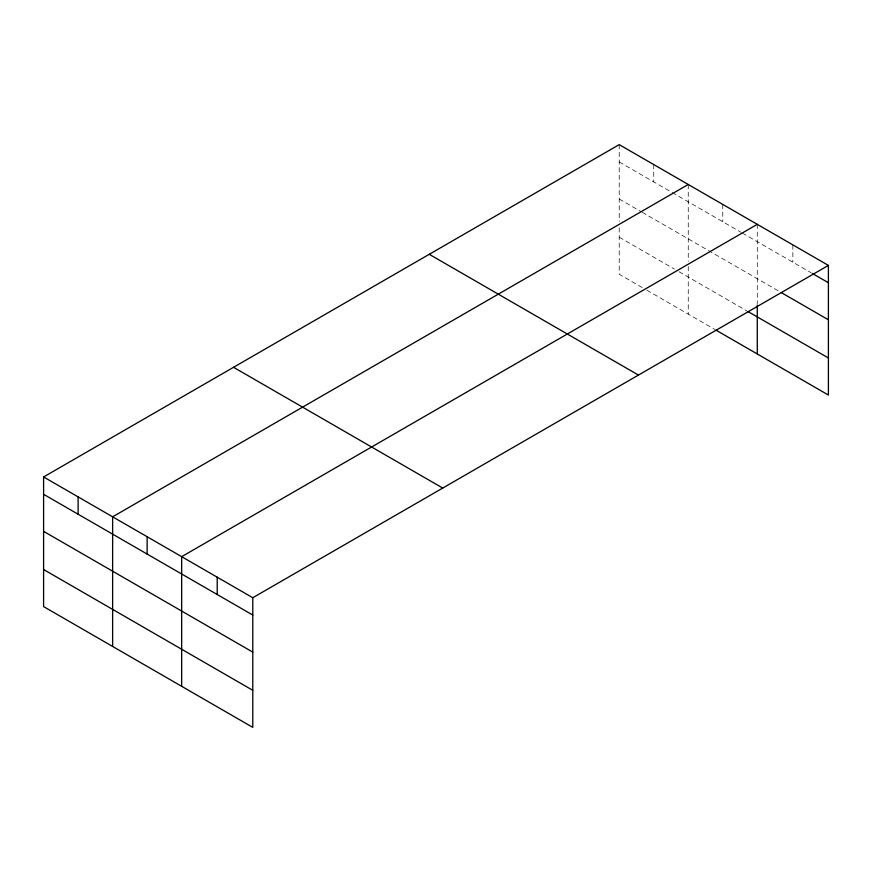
<?xml version="1.0" encoding="UTF-8"?>
<svg xmlns="http://www.w3.org/2000/svg" width="872" height="872" viewBox="0 0 872 872"><rect width="100%" height="100%" fill="white"/><g stroke="black" fill="none" stroke-linecap="round" stroke-linejoin="round"><path stroke-width="0.65" stroke-dasharray="4.36 3.27" d="M619.218 161.952L670.993 191.851M672.149 192.516L741.178 232.366M742.323 233.031L811.189 272.794M619.218 199.023L641.084 211.634M642.228 212.299L779.078 291.313M619.218 237.206L674.448 269.088M679.048 271.748L746.923 310.933M642.228 287.553L619.218 274.266L619.218 226.666M646.839 290.202L714.713 329.398M792.844 244.869L792.844 262.189M757.278 224.344L757.278 303.739M722.768 204.419L722.768 221.739M688.248 184.493L688.248 261.251M688.248 266.527L688.248 314.116M653.738 164.557L653.738 181.888M619.218 144.632L619.218 221.401"/><path stroke-width="1.31" d="M43.6 476.962L252.782 597.734L252.782 727.368L43.6 606.596L43.6 476.962L619.218 144.632L828.4 265.404L828.4 395.038L715.858 330.063M688.248 184.493L112.63 516.823L112.63 646.446M757.278 224.344L181.659 556.674L181.659 686.308M252.782 597.734L828.4 265.404M812.344 273.448L828.4 282.724M781.367 292.632L828.4 319.784M748.078 311.598L828.4 357.967M429.264 254.308L638.446 375.069M233.554 367.297L442.736 488.069M43.6 494.293L252.782 615.054M43.6 531.353L252.782 652.114M43.6 569.536L252.782 690.308M757.278 305.058L757.278 353.967M217.215 577.21L217.215 594.53M147.139 536.749L147.139 554.069M78.109 496.898L78.109 514.218"/></g></svg>
